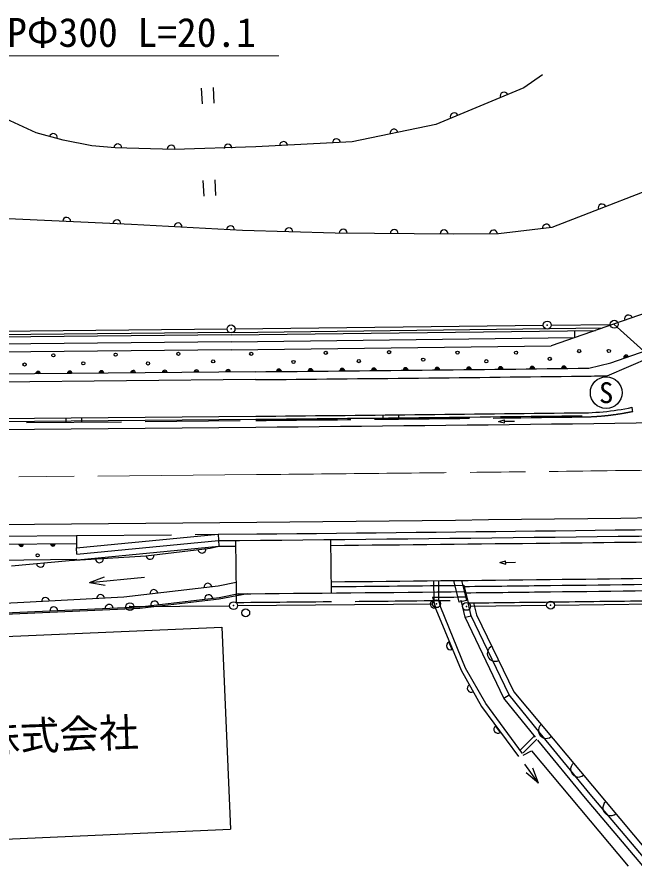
# Model space of a CAD drawing. Units: millimetres, scale not verified. Extents: x 40000 to 680000, y 20000 to 380000.
# Drawn here: x 422878 to 461854, y 266482 to 320137 of the extents above; entities that cross this region are included whole.
import ezdxf
from ezdxf.enums import TextEntityAlignment as Align

# ---------------------------------------------------------------- set-up
doc = ezdxf.new("R2010")
doc.units = ezdxf.units.MM
doc.header["$LTSCALE"] = 1000
doc.header["$PDMODE"] = 32
doc.header["$PDSIZE"] = 500
doc.linetypes.add('CHAIN', pattern=[18.5, 12, -1.5, 3.5, -1.5])
doc.linetypes.add('DASHED', pattern=[7.5, 6, -1.5])
for name, color, linetype, lineweight in [('M-BGD', 7, 'Continuous', 25), ('M-BGD-EXST', 7, 'Continuous', 25), ('M-BMK', 2, 'CHAIN', 13), ('M-BMK-HTXT', 7, 'Continuous', 13), ('M-BMK-ROW', 30, 'Continuous', 25), ('M-STR-HTXT', 7, 'Continuous', 13), ('M-STR-STRC', 7, 'Continuous', 25)]:
    doc.layers.add(name, color=color, linetype=linetype, lineweight=lineweight)
doc.styles.add('ＭＳ ゴシック', font='')
doc.styles.get('ＭＳ ゴシック').set_extended_font_data('MS Gothic')

msp = doc.modelspace()

# ---------------------------------------------------------------- linework, layer by layer
at = {"layer": 'M-BGD'}
for p, q in [((467282, 303061), (456614, 299354)), ((436399, 300198), (459865, 300484)), ((460586, 300734), (462898, 298629)), ((436399, 300198), (407358, 299914)), ((436401, 300048), (408355, 299774)), ((436401, 300048), (459417, 300328)), ((458100, 300312), (458105, 299872)), ((436407, 299608), (408359, 299334)), ((436405, 299608), (458105, 299872)), ((436411, 299108), (408504, 298836)), ((436411, 299108), (456614, 299354)), ((460381, 298283), (463287, 299293)), ((460160, 297462), (462898, 298629)), ((458994, 297947), (460381, 298283)), ((437940, 297719), (382491, 297209)), ((437947, 297219), (334564, 296268)), ((461766, 295293), (461729, 295469)), ((385981, 294429), (437966, 294907)), ((385983, 294241), (437967, 294719)), ((425982, 294529), (425979, 294797)), ((426982, 294538), (426979, 294806)), ((445978, 294986), (445981, 294718)), ((446978, 294996), (446981, 294728)), ((453298, 294577), (453674, 294686)), ((453298, 294577), (453678, 294483)), ((453678, 294483), (453674, 294686)), ((453676, 294585), (454298, 294597)), ((257721, 285811), (426637, 287365)), ((426637, 287365), (426644, 286583)), ((426644, 286583), (435587, 287447)), ((435587, 287447), (438034, 287470)), ((435587, 287447), (435637, 286685)), ((436738, 283685), (436710, 287058)), ((442738, 283739), (442710, 287108)), ((257726, 285311), (426641, 286865)), ((426668, 286184), (426644, 286583)), ((426668, 286184), (435613, 287048)), ((426691, 285821), (435636, 286685)), ((385871, 285490), (426650, 285865)), ((453370, 285658), (453746, 285767)), ((453370, 285658), (453750, 285564)), ((453750, 285564), (453746, 285767)), ((453748, 285666), (454370, 285677)), ((427468, 284402), (428405, 284751)), ((427468, 284402), (430938, 284734)), ((427468, 284402), (428455, 284236)), ((451100, 284223), (451373, 283109)), ((435641, 283440), (430629, 282847)), ((435657, 283341), (430638, 282747)), ((436895, 283687), (435641, 283440)), ((437436, 283691), (435657, 283341)), ((449120, 283466), (449182, 283257)), ((430629, 282847), (386048, 280876)), ((422903, 283110), (412845, 282671)), ((449165, 283270), (449308, 282791)), ((451290, 283270), (450804, 283151)), ((451191, 282211), (450930, 283276)), ((451570, 282303), (451373, 283109)), ((430638, 282747), (386052, 280776)), ((451191, 282211), (451570, 282303)), ((453634, 277100), (451191, 282211)), ((397869, 279936), (435810, 281574)), ((435810, 281574), (436361, 268804)), ((450157, 280627), (450346, 280164)), ((453634, 277100), (453966, 277310)), ((455624, 274632), (453634, 277100)), ((453102, 275329), (453399, 274926)), ((455561, 274715), (454665, 273807)), ((455709, 274508), (454843, 273631)), ((454852, 273488), (455369, 273759)), ((455369, 273759), (461495, 266482)), ((455811, 271720), (454960, 272929)), ((455811, 271720), (455467, 272659)), ((455811, 271720), (455044, 272361)), ((398420, 267166), (436361, 268804))]:
    msp.add_line(p, q, dxfattribs=at)
at = {"layer": 'M-BGD', "linetype": 'DASHED'}
for p, q in [((461782, 295215), (461766, 295293)), ((385984, 294161), (437968, 294639)), ((426637, 287365), (435587, 287447)), ((449199, 284512), (449212, 283258)), ((449499, 284515), (449512, 283261)), ((450804, 283151), (450468, 284525)), ((451290, 283270), (450984, 284521)), ((436743, 283140), (436738, 283685))]:
    msp.add_line(p, q, dxfattribs=at)
at = {"layer": 'M-BGD'}
for points in [[(432802, 311763), (429077, 311876), (427608, 311990), (425797, 312354), (424081, 312823), (420776, 314333), (418192, 316069)], [(456082, 316471), (454901, 315652), (449339, 313336), (444051, 312255), (437971, 311927), (432802, 311763)], [(470365, 312260), (465351, 310200), (456664, 306837), (453300, 306424), (450447, 306420)], [(437121, 306642), (430104, 307033), (421395, 307431), (414722, 307799), (412744, 307738), (411055, 307887), (408498, 308243), (404208, 309157), (402211, 309797), (401519, 310085)], [(450447, 306420), (442977, 306480), (437121, 306642)], [(422529, 285447), (426183, 285790), (431015, 286089), (435083, 286573), (435636, 286685)], [(436732, 284394), (435583, 284168), (429624, 283463), (422903, 283110)], [(449182, 283257), (449345, 282712), (450926, 278849), (452221, 276570), (454556, 273393)], [(454814, 273583), (452490, 276745), (451214, 278989), (449647, 282819), (449515, 283261)], [(451708, 283113), (451899, 282347), (454272, 277487), (463439, 266509)], [(455927, 274877), (453966, 277310), (451556, 282341)], [(462917, 266501), (459089, 271025), (455926, 274878)], [(462412, 266495), (458789, 270775), (455782, 274439)]]:
    msp.add_lwpolyline(points, dxfattribs=at)
for centre, radius in [((429110, 298795), 100), ((433071, 298848), 100), ((437674, 298848), 100), ((442384, 298915), 100), ((446385, 298955), 100), ((450707, 298928), 100), ((454401, 298928), 100), ((458388, 299022), 100), ((460268, 299032), 100), ((425176, 298754), 100), ((427067, 298253), 100), ((431151, 298244), 100), ((435273, 298373), 100), ((440344, 298336), 100), ((444474, 298391), 100), ((448540, 298483), 100), ((452523, 298382), 100), ((456534, 298534), 100), ((423357, 298174), 100), ((424180, 286120), 100), ((437325, 282481), 250)]:
    msp.add_circle(centre, radius, dxfattribs=at)
for centre, radius, start, end in [((453644, 315137), 250, 22.6135, 202.6135), ((450496, 313835), 250, 22.6135, 202.6135), ((446695, 312795), 250, 11.5454, 191.5454), ((425177, 312518), 250, 345.9615, 163.4225), ((443068, 312186), 250, 3.0881, 183.0881), ((429253, 311861), 250, 358.2575, 178.2575), ((432616, 311786), 250, 358.2575, 178.2575), ((436210, 311842), 250, 1.8225, 181.8225), ((439718, 312009), 250, 3.0881, 183.0881), ((459837, 308065), 250, 21.1617, 201.1617), ((426016, 307222), 250, 357.3822, 177.3821), ((429190, 307069), 250, 357.3822, 177.3821), ((433052, 306876), 250, 356.8081, 176.8081), ((436360, 306686), 250, 356.8081, 176.8081), ((456322, 306795), 250, 6.9929, 186.9929), ((440049, 306561), 250, 358.4148, 178.4148), ((443489, 306476), 250, 359.5457, 179.5457), ((446712, 306450), 250, 359.5457, 179.5457), ((449856, 306430), 250, 359.5457, 179.5457), ((452977, 306424), 250, 0.076, 180.076), ((461506, 301054), 250, 19.1623, 199.1623), ((461353, 298621), 150, 19.1653, 199.1653), ((461353, 298621), 75, 19.1653, 199.1653), ((430215, 297648), 150, 0.5275, 180.5275), ((432215, 297666), 150, 0.5275, 180.5275), ((434215, 297685), 150, 0.5275, 180.5275), ((436214, 297703), 150, 0.5275, 180.5275), ((378218, 6790944), 6493500, 270.52696, 270.71275), ((439429, 297735), 150, 0.6195, 180.6195), ((439429, 297735), 75, 0.6195, 180.6195), ((441429, 297757), 150, 0.6195, 180.6195), ((441429, 297757), 75, 0.6195, 180.6195), ((443429, 297779), 150, 0.6195, 180.6195), ((443429, 297779), 75, 0.6195, 180.6195), ((445429, 297800), 150, 0.6195, 180.6195), ((445429, 297800), 75, 0.6195, 180.6195), ((447429, 297822), 150, 0.6195, 180.6195), ((447429, 297822), 75, 0.6195, 180.6195), ((449428, 297843), 150, 0.6195, 180.6195), ((449428, 297843), 75, 0.6195, 180.6195), ((451428, 297865), 150, 0.6195, 180.6195), ((451428, 297865), 75, 0.6195, 180.6195), ((453428, 297887), 150, 0.6195, 180.6195), ((453428, 297887), 75, 0.6195, 180.6195), ((455428, 297908), 150, 0.6195, 180.6195), ((455428, 297908), 75, 0.6195, 180.6195), ((457428, 297930), 150, 0.6195, 180.6195), ((457428, 297930), 75, 0.6195, 180.6195), ((424215, 297593), 150, 0.5275, 180.5275), ((424215, 297593), 75, 0.5275, 180.5275), ((426215, 297611), 150, 0.5275, 180.5275), ((426215, 297611), 75, 0.5275, 180.5275), ((428215, 297630), 150, 0.5275, 180.5275), ((428215, 297630), 75, 0.5275, 180.5275), ((430215, 297648), 75, 0.5275, 180.5275), ((432215, 297666), 75, 0.5275, 180.5275), ((434215, 297685), 75, 0.5275, 180.5275), ((436214, 297703), 75, 0.5275, 180.5275), ((378218, 6790944), 6494000, 270.52696, 270.70873), ((378218, 6790944), 6494000, 270.70873, 270.72299), ((378218, 6790944), 6496312, 270.52696, 270.70422), ((458372, 311440), 16320, 268.9124, 281.8716), ((378218, 6790944), 6496500, 270.52696, 270.70873), ((378218, 6790945), 6503750, 270.52696, 270.88142), ((378218, 6790945), 6504150, 270.50561, 270.88011), ((380818, 6790975), 6504524, 270.667, 270.85878), ((423143, 286833), 150, 180.527, 0.527), ((423143, 286833), 75, 180.527, 0.527), ((425143, 286851), 150, 180.527, 0.527), ((425143, 286851), 75, 180.527, 0.527), ((434560, 286511), 250, 186.7917, 6.7917), ((381736, 6790986), 6504524, 270.47479, 270.48428), ((381736, 6790986), 6504524, 270.53713, 270.65891), ((431286, 286121), 250, 186.7917, 6.7917), ((424356, 285618), 250, 185.3599, 5.3599), ((428085, 285901), 250, 183.5404, 3.5404), ((380818, 6790975), 6506824, 270.66701, 270.87757), ((381736, 6790986), 6506824, 270.53711, 270.65892), ((378868, 6790952), 6507204, 270.68418, 270.89713), ((431524, 283700), 250, 6.7446, 186.7446), ((434934, 284100), 250, 6.7446, 186.7446), ((381736, 6790986), 6507133, 270.53711, 270.61077), ((379786, 6790963), 6507204, 270.62809, 270.67609), ((378868, 6790952), 6507604, 270.68418, 270.89957), ((424686, 283204), 250, 3.0116, 183.0116), ((428163, 283387), 250, 3.0116, 183.0116), ((434992, 283372), 250, 6.7446, 186.7446), ((381736, 6790986), 6507533, 270.48428, 270.61159), ((381736, 6790986), 6507869, 270.59326, 270.61228), ((379786, 6790963), 6507604, 270.62891, 270.67609), ((425208, 282607), 250, 2.5323, 182.5323), ((428702, 282766), 250, 1.5799, 183.4846), ((431582, 282972), 250, 6.7446, 186.7446), ((449236, 283031), 250, 106.6135, 286.6135), ((450252, 280395), 250, 112.2569, 292.2569), ((453086, 279917), 500, 116.0186, 296.0186), ((451573, 277710), 250, 119.6201, 299.6201), ((453250, 275128), 250, 126.3119, 306.3119), ((456310, 275046), 500, 129.8629, 309.8629), ((458349, 272604), 500, 129.8629, 309.8629), ((460388, 270163), 500, 129.8629, 309.8629)]:
    msp.add_arc(centre, radius, start, end, dxfattribs=at)
at = {"layer": 'M-BGD', "linetype": 'DASHED'}
for centre, radius, start, end in [((458372, 311440), 16580, 270.7087, 281.8716), ((378218, 6790944), 6496580, 270.52696, 270.70873), ((376269, 6790913), 6508238, 270.70707, 270.92634), ((381736, 6790986), 6508078, 270.48428, 270.61271), ((377186, 6790924), 6508238, 270.65312, 270.69898)]:
    msp.add_arc(centre, radius, start, end, dxfattribs=at)
at = {"layer": 'M-BGD-EXST'}
for p, q in [((434517, 315643), (434570, 314645)), ((435266, 315683), (435319, 314684)), ((434626, 309808), (434679, 308809)), ((435375, 309848), (435428, 308849))]:
    msp.add_line(p, q, dxfattribs=at)
msp.add_circle((460096, 296393), 1000, dxfattribs=at)
at = {"layer": 'M-BMK'}
msp.add_line((372494, 290617), (438000, 291219), dxfattribs=at)
msp.add_arc((378218, 6790944), 6500000, 270.52696, 270.81778, dxfattribs=at)
at = {"layer": 'M-BMK-ROW'}
for p, q in [((436649, 300428), (456122, 300662)), ((436649, 300428), (456122, 300662)), ((456622, 300668), (460355, 300713)), ((456622, 300668), (460355, 300713)), ((416651, 300224), (436149, 300423)), ((416651, 300224), (436149, 300423)), ((430020, 282873), (436310, 282933)), ((430020, 282873), (436310, 282933)), ((436810, 282938), (449128, 283057)), ((436810, 282938), (449128, 283057)), ((451521, 282895), (456335, 282963)), ((451521, 282895), (456335, 282963)), ((456835, 282970), (476359, 283245)), ((456835, 282970), (476359, 283245))]:
    msp.add_line(p, q, dxfattribs=at)
for centre in [(436399, 300425), (436399, 300425), (456372, 300665), (456372, 300665), (460606, 300717), (460606, 300717), (449378, 283059), (449378, 283059), (430014, 282872), (430014, 282872), (436560, 282936), (436560, 282936), (451271, 282891), (451271, 282891), (456585, 282966), (456585, 282966)]:
    msp.add_circle(centre, 250, dxfattribs=at)
for p in [(436399, 300425), (436399, 300425), (456372, 300665), (456372, 300665), (460606, 300717), (460606, 300717), (449378, 283059), (449378, 283059), (430014, 282872), (430014, 282872), (436560, 282936), (436560, 282936), (451271, 282891), (451271, 282891), (456585, 282966), (456585, 282966)]:
    msp.add_point(p, dxfattribs=at)
at = {"layer": 'M-STR-HTXT'}
msp.add_line((419566, 317689), (439410, 317689), dxfattribs=at)
at = {"layer": 'M-STR-STRC'}
for p, q in [((258035, 292564), (437972, 294219)), ((257714, 286561), (438027, 288220))]:
    msp.add_line(p, q, dxfattribs=at)
for centre, radius, end in [((378218, 6790944), 6497000, 270.90339), ((378218, 6790945), 6503000, 271.70586)]:
    msp.add_arc(centre, radius, 270.52696, end, dxfattribs=at)

# ---------------------------------------------------------------- texts
at = {"layer": 'M-BGD-EXST', "style": 'ＭＳ ゴシック'}
msp.add_text('S', height=1320, dxfattribs=at).set_placement((460096, 296393), align=Align.MIDDLE_CENTER)
at = {"layer": 'M-BMK-HTXT', "style": 'ＭＳ ゴシック'}
msp.add_text('ユアブランド株式会社', height=1833, rotation=2.026, dxfattribs=at).set_placement((418111, 273045), align=Align.BOTTOM_CENTER)
at = {"layer": 'M-STR-HTXT', "style": 'ＭＳ ゴシック'}
msp.add_text('HPΦ300 L=20.1', height=1833, dxfattribs=at).set_placement((421006, 317697), align=Align.BOTTOM_LEFT)

doc.saveas('drawing.dxf')
